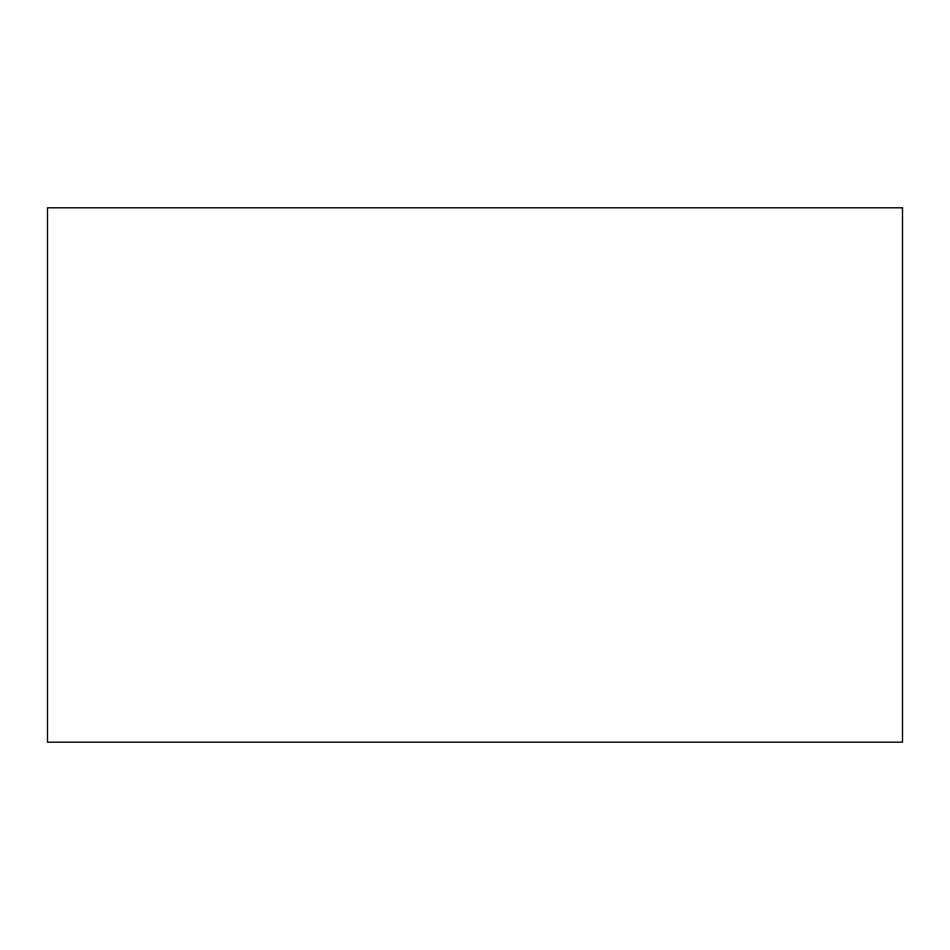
<?xml version="1.0" encoding="UTF-8"?>
<svg xmlns="http://www.w3.org/2000/svg" width="950" height="950" viewBox="0 0 950 950"><rect width="100%" height="100%" fill="white"/><g stroke="black" fill="none" stroke-linecap="round" stroke-linejoin="round"><path stroke-width="1.43" d="M902.5 207.812L47.5 207.812L47.5 742.188L902.5 742.188L902.5 207.812"/></g></svg>
